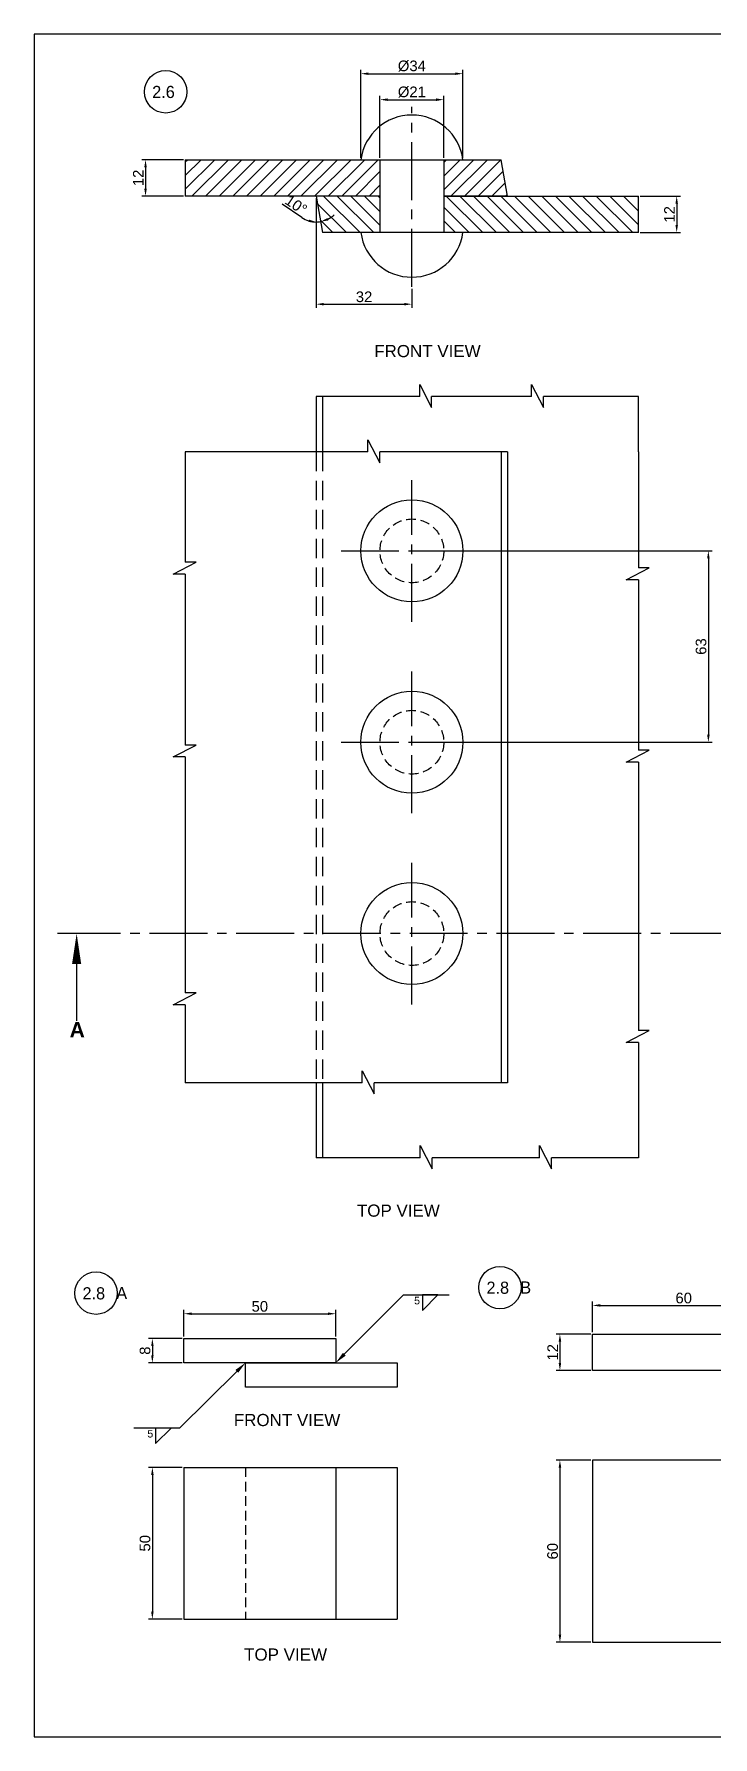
# Model space of a CAD drawing. Header units: millimetres. Extents: x 3223 to 4091, y 1443 to 2004.
# Drawn here: x 3223 to 3447, y 1443 to 2004 of the extents above; entities that cross this region are included whole.
import ezdxf
from ezdxf import colors
from ezdxf.entities.mleader import LeaderData, LeaderLine
from ezdxf.math import Vec2, Vec3

# ---------------------------------------------------------------- set-up
doc = ezdxf.new("R2010")
doc.units = ezdxf.units.MM
for name, pattern in [('CENTER2', [28.575, 19.05, -3.175, 3.175, -3.175]), ('HIDDEN', [9.525, 6.35, -3.175]), ('HIDDEN2', [4.7625, 3.175, -1.5875])]:
    doc.linetypes.add(name, pattern=pattern)
doc.styles.get("Standard").update_dxf_attribs({"font": 'arial.ttf'})
doc.dimstyles.new('ISO-25', dxfattribs={"dimtxt": 3.5, "dimasz": 2.5, "dimexe": 1.25, "dimexo": 0.625, "dimtad": 1, "dimdec": 0, "dimtxsty": 'Standard', "dimcen": 2.5, "dimclrd": 3, "dimclre": 3, "dimclrt": 3, "dimadec": 0, "dimazin": 0, "dimtfac": 1, "dimtdec": 0, "dimtmove": 0, "dimatfit": 3, "dimfxl": 1, "dimarcsym": 0})

# ---------------------------------------------------------------- blocks, each defined once
blk = doc.blocks.new('*D1')
at = {"color": 3, "lineweight": -2, "transparency": 16777216}
for p, q in [((3337.14, 1963.35), (3337.14, 1983.74)), ((3339.64, 1982.49), (3355.64, 1982.49)), ((3358.14, 1963.35), (3358.14, 1983.74))]:
    blk.add_line(p, q, dxfattribs=at)
at = {"color": 3, "transparency": 16777216}
for points in [[(3339.64, 1982.91), (3339.64, 1982.07), (3337.14, 1982.49)], [(3355.64, 1982.91), (3355.64, 1982.07), (3358.14, 1982.49)]]:
    blk.add_solid(points, dxfattribs=at)
at = {"layer": 'Defpoints', "color": 0, "transparency": 16777216}
for p in [(3358.14, 1982.49), (3337.14, 1962.73), (3358.14, 1962.73)]:
    blk.add_point(p, dxfattribs=at)
at = {"color": 3, "transparency": 16777216, "insert": (3347.64, 1985), "char_height": 3.5, "attachment_point": 5}
blk.add_mtext('%%C21', dxfattribs=at)
blk = doc.blocks.new('*D3')
at = {"color": 3, "lineweight": -2, "transparency": 16777216}
for p, q in [((3422.88, 1950.73), (3436.12, 1950.73)), ((3434.87, 1948.23), (3434.87, 1941.23)), ((3422.88, 1938.73), (3436.12, 1938.73))]:
    blk.add_line(p, q, dxfattribs=at)
at = {"color": 3, "transparency": 16777216}
for points in [[(3434.46, 1948.23), (3435.29, 1948.23), (3434.87, 1950.73)], [(3434.46, 1941.23), (3435.29, 1941.23), (3434.87, 1938.73)]]:
    blk.add_solid(points, dxfattribs=at)
at = {"layer": 'Defpoints', "color": 0, "transparency": 16777216}
for p in [(3422.26, 1950.73), (3422.26, 1938.73), (3434.87, 1938.73)]:
    blk.add_point(p, dxfattribs=at)
at = {"color": 3, "transparency": 16777216, "insert": (3432.49, 1944.73), "char_height": 3.5, "attachment_point": 5, "rotation": 90}
blk.add_mtext('12', dxfattribs=at)
blk = doc.blocks.new('*D4')
at = {"color": 3, "lineweight": -2, "transparency": 16777216}
for p, q in [((3316.14, 1950.1), (3316.14, 1913.9)), ((3347.64, 1920.25), (3347.64, 1913.9)), ((3318.64, 1915.15), (3345.14, 1915.15))]:
    blk.add_line(p, q, dxfattribs=at)
at = {"color": 3, "transparency": 16777216}
for points in [[(3318.64, 1915.56), (3318.64, 1914.73), (3316.14, 1915.15)], [(3345.14, 1915.56), (3345.14, 1914.73), (3347.64, 1915.15)]]:
    blk.add_solid(points, dxfattribs=at)
at = {"layer": 'Defpoints', "color": 0, "transparency": 16777216}
for p in [(3316.14, 1950.73), (3347.64, 1920.88), (3347.64, 1915.15)]:
    blk.add_point(p, dxfattribs=at)
at = {"color": 3, "transparency": 16777216, "insert": (3331.89, 1917.56), "char_height": 3.5, "attachment_point": 5}
blk.add_mtext('32', dxfattribs=at)
blk = doc.blocks.new('*D5')
at = {"color": 3, "lineweight": -2, "transparency": 16777216}
blk.add_line((3311.36, 1943.67), (3304.91, 1948.04), dxfattribs=at)
for start, end in [(235.8763, 270), (236.2566, 253.1283), (270, 280), (296.8717, 313.7434)]:
    blk.add_arc((3316.14, 1950.73), 8.52, start, end, dxfattribs=at)
at = {"color": 3, "transparency": 16777216}
for points in [[(3313.73, 1942.99), (3313.6, 1942.16), (3316.14, 1942.21)], [(3320.12, 1942.73), (3319.86, 1943.52), (3317.62, 1942.34)]]:
    blk.add_solid(points, dxfattribs=at)
at = {"layer": 'Defpoints', "color": 0, "transparency": 16777216}
for p in [(3316.14, 1950.73), (3316.14, 1950.73), (3317.13, 1942.27), (3316.14, 1938.34), (3318.25, 1938.73)]:
    blk.add_point(p, dxfattribs=at)
at = {"color": 3, "transparency": 16777216, "insert": (3309.49, 1947.86), "char_height": 3.5, "attachment_point": 5, "rotation": 325.8763}
blk.add_mtext('10°', dxfattribs=at)
blk = doc.blocks.new('*D6')
at = {"color": 3, "lineweight": -2, "transparency": 16777216}
for p, q in [((3348.26, 1833.92), (3446.56, 1833.92)), ((3445.31, 1831.42), (3445.31, 1773.42)), ((3348.26, 1770.92), (3446.56, 1770.92))]:
    blk.add_line(p, q, dxfattribs=at)
at = {"color": 3, "transparency": 16777216}
for points in [[(3444.89, 1831.42), (3445.73, 1831.42), (3445.31, 1833.92)], [(3444.89, 1773.42), (3445.73, 1773.42), (3445.31, 1770.92)]]:
    blk.add_solid(points, dxfattribs=at)
at = {"layer": 'Defpoints', "color": 0, "transparency": 16777216}
for p in [(3347.64, 1833.92), (3347.64, 1770.92), (3445.31, 1770.92)]:
    blk.add_point(p, dxfattribs=at)
at = {"color": 3, "transparency": 16777216, "insert": (3442.9, 1802.42), "char_height": 3.5, "attachment_point": 5, "rotation": 90}
blk.add_mtext('63', dxfattribs=at)
blk = doc.blocks.new('*D11')
at = {"color": 3, "lineweight": -2, "transparency": 16777216}
for p, q in [((3330.84, 1963.35), (3330.84, 1992.3)), ((3333.34, 1991.05), (3361.94, 1991.05)), ((3364.44, 1963.35), (3364.44, 1992.3))]:
    blk.add_line(p, q, dxfattribs=at)
at = {"color": 3, "transparency": 16777216}
for points in [[(3333.34, 1991.46), (3333.34, 1990.63), (3330.84, 1991.05)], [(3361.94, 1991.46), (3361.94, 1990.63), (3364.44, 1991.05)]]:
    blk.add_solid(points, dxfattribs=at)
at = {"layer": 'Defpoints', "color": 0, "transparency": 16777216}
for p in [(3364.44, 1991.05), (3330.84, 1962.73), (3364.44, 1962.73)]:
    blk.add_point(p, dxfattribs=at)
at = {"color": 3, "transparency": 16777216, "insert": (3347.64, 1993.56), "char_height": 3.5, "attachment_point": 5}
blk.add_mtext('%%C34', dxfattribs=at)
blk = doc.blocks.new('*D13')
at = {"color": 3, "lineweight": -2, "transparency": 16777216}
for p, q in [((3272.39, 1962.73), (3258.66, 1962.73)), ((3259.91, 1960.23), (3259.91, 1953.23)), ((3272.39, 1950.73), (3258.66, 1950.73))]:
    blk.add_line(p, q, dxfattribs=at)
at = {"color": 3, "transparency": 16777216}
for points in [[(3259.49, 1960.23), (3260.32, 1960.23), (3259.91, 1962.73)], [(3259.49, 1953.23), (3260.32, 1953.23), (3259.91, 1950.73)]]:
    blk.add_solid(points, dxfattribs=at)
at = {"layer": 'Defpoints', "color": 0, "transparency": 16777216}
for p in [(3273.01, 1962.73), (3259.91, 1950.73), (3273.01, 1950.73)]:
    blk.add_point(p, dxfattribs=at)
at = {"color": 3, "transparency": 16777216, "insert": (3257.53, 1956.73), "char_height": 3.5, "attachment_point": 5, "rotation": 90}
blk.add_mtext('12', dxfattribs=at)
blk = doc.blocks.new('*D20')
at = {"color": 3, "lineweight": -2, "transparency": 16777216}
for p, q in [((3271.93, 1532.15), (3260.91, 1532.15)), ((3262.16, 1529.65), (3262.16, 1484.65)), ((3271.93, 1482.15), (3260.91, 1482.15))]:
    blk.add_line(p, q, dxfattribs=at)
at = {"color": 3, "transparency": 16777216}
for points in [[(3261.75, 1529.65), (3262.58, 1529.65), (3262.16, 1532.15)], [(3261.75, 1484.65), (3262.58, 1484.65), (3262.16, 1482.15)]]:
    blk.add_solid(points, dxfattribs=at)
at = {"layer": 'Defpoints', "color": 0, "transparency": 16777216}
for p in [(3272.56, 1532.15), (3262.16, 1482.15), (3272.56, 1482.15)]:
    blk.add_point(p, dxfattribs=at)
at = {"color": 3, "transparency": 16777216, "insert": (3259.75, 1507.15), "char_height": 3.5, "attachment_point": 5, "rotation": 90}
blk.add_mtext('50', dxfattribs=at)
blk = doc.blocks.new('*D21')
at = {"color": 3, "lineweight": -2, "transparency": 16777216}
for p, q in [((3271.93, 1574.57), (3260.91, 1574.57)), ((3262.16, 1572.07), (3262.16, 1569.07)), ((3271.93, 1566.57), (3260.91, 1566.57))]:
    blk.add_line(p, q, dxfattribs=at)
at = {"color": 3, "transparency": 16777216}
for points in [[(3261.75, 1572.07), (3262.58, 1572.07), (3262.16, 1574.57)], [(3261.75, 1569.07), (3262.58, 1569.07), (3262.16, 1566.57)]]:
    blk.add_solid(points, dxfattribs=at)
at = {"layer": 'Defpoints', "color": 0, "transparency": 16777216}
for p in [(3272.56, 1574.57), (3262.16, 1566.57), (3272.56, 1566.57)]:
    blk.add_point(p, dxfattribs=at)
at = {"color": 3, "transparency": 16777216, "insert": (3259.75, 1570.57), "char_height": 3.5, "attachment_point": 5, "rotation": 90}
blk.add_mtext('8', dxfattribs=at)
blk = doc.blocks.new('*D22')
at = {"color": 3, "lineweight": -2, "transparency": 16777216}
for p, q in [((3272.56, 1575.2), (3272.56, 1583.98)), ((3275.06, 1582.73), (3320.06, 1582.73)), ((3322.56, 1575.2), (3322.56, 1583.98))]:
    blk.add_line(p, q, dxfattribs=at)
at = {"color": 3, "transparency": 16777216}
for points in [[(3275.06, 1583.15), (3275.06, 1582.32), (3272.56, 1582.73)], [(3320.06, 1583.15), (3320.06, 1582.32), (3322.56, 1582.73)]]:
    blk.add_solid(points, dxfattribs=at)
at = {"layer": 'Defpoints', "color": 0, "transparency": 16777216}
for p in [(3322.56, 1582.73), (3272.56, 1574.57), (3322.56, 1574.57)]:
    blk.add_point(p, dxfattribs=at)
at = {"color": 3, "transparency": 16777216, "insert": (3297.56, 1585.14), "char_height": 3.5, "attachment_point": 5}
blk.add_mtext('50', dxfattribs=at)
blk = doc.blocks.new('*D23')
at = {"color": 3, "lineweight": -2, "transparency": 16777216}
for p, q in [((3407.18, 1576.66), (3407.18, 1586.72)), ((3409.68, 1585.47), (3464.68, 1585.47)), ((3467.18, 1576.66), (3467.18, 1586.72))]:
    blk.add_line(p, q, dxfattribs=at)
at = {"color": 3, "transparency": 16777216}
for points in [[(3409.68, 1585.89), (3409.68, 1585.06), (3407.18, 1585.47)], [(3464.68, 1585.89), (3464.68, 1585.06), (3467.18, 1585.47)]]:
    blk.add_solid(points, dxfattribs=at)
at = {"layer": 'Defpoints', "color": 0, "transparency": 16777216}
for p in [(3467.18, 1585.47), (3407.18, 1576.03), (3467.18, 1576.03)]:
    blk.add_point(p, dxfattribs=at)
at = {"color": 3, "transparency": 16777216, "insert": (3437.18, 1587.89), "char_height": 3.5, "attachment_point": 5}
blk.add_mtext('60', dxfattribs=at)
blk = doc.blocks.new('*D24')
at = {"color": 3, "lineweight": -2, "transparency": 16777216}
for p, q in [((3406.55, 1576.03), (3395.16, 1576.03)), ((3396.41, 1573.53), (3396.41, 1566.53)), ((3406.55, 1564.03), (3395.16, 1564.03))]:
    blk.add_line(p, q, dxfattribs=at)
at = {"color": 3, "transparency": 16777216}
for points in [[(3395.99, 1573.53), (3396.83, 1573.53), (3396.41, 1576.03)], [(3395.99, 1566.53), (3396.83, 1566.53), (3396.41, 1564.03)]]:
    blk.add_solid(points, dxfattribs=at)
at = {"layer": 'Defpoints', "color": 0, "transparency": 16777216}
for p in [(3407.18, 1576.03), (3396.41, 1564.03), (3407.18, 1564.03)]:
    blk.add_point(p, dxfattribs=at)
at = {"color": 3, "transparency": 16777216, "insert": (3394.03, 1570.03), "char_height": 3.5, "attachment_point": 5, "rotation": 90}
blk.add_mtext('12', dxfattribs=at)
blk = doc.blocks.new('*D25')
at = {"color": 3, "lineweight": -2, "transparency": 16777216}
for p, q in [((3406.55, 1534.54), (3395.16, 1534.54)), ((3396.41, 1532.04), (3396.41, 1477.04)), ((3406.55, 1474.54), (3395.16, 1474.54))]:
    blk.add_line(p, q, dxfattribs=at)
at = {"color": 3, "transparency": 16777216}
for points in [[(3395.99, 1532.04), (3396.83, 1532.04), (3396.41, 1534.54)], [(3395.99, 1477.04), (3396.83, 1477.04), (3396.41, 1474.54)]]:
    blk.add_solid(points, dxfattribs=at)
at = {"layer": 'Defpoints', "color": 0, "transparency": 16777216}
for p in [(3407.18, 1534.54), (3396.41, 1474.54), (3407.18, 1474.54)]:
    blk.add_point(p, dxfattribs=at)
at = {"color": 3, "transparency": 16777216, "insert": (3394, 1504.54), "char_height": 3.5, "attachment_point": 5, "rotation": 90}
blk.add_mtext('60', dxfattribs=at)

msp = doc.modelspace()

# ---------------------------------------------------------------- hatches: boundary and pattern name
h = msp.add_hatch()
h.set_pattern_fill('ANSI31', color=3)
h.set_pattern_definition([(45, (5.615, 68.601), (-2.245064, 2.245064), [])])
h.paths.add_polyline_path([(3337.14, 1950.73), (3337.14, 1962.73), (3273.01, 1962.73), (3273.01, 1950.73)])
h.paths.add_polyline_path([(3379.14, 1950.73), (3377.02, 1962.73), (3358.14, 1962.73), (3358.14, 1950.73)])
h = msp.add_hatch()
h.set_pattern_fill('ANSI31', color=3, angle=90)
h.set_pattern_definition([(135, (5.615, 68.601), (-2.245064, -2.245064), [])])
h.paths.add_polyline_path([(3337.14, 1938.73), (3337.14, 1950.73), (3316.14, 1950.73), (3318.25, 1938.73)])
h.paths.add_polyline_path([(3358.14, 1950.73), (3358.14, 1938.73), (3422.26, 1938.73), (3422.26, 1950.73)])

# ---------------------------------------------------------------- linework, layer by layer
for p, q in [((4091.16, 2004.1), (3223.18, 2004.1)), ((3223.18, 2004.1), (3223.18, 1443.38)), ((3273.01, 1962.73), (3377.02, 1962.73)), ((3273.01, 1962.73), (3273.01, 1950.73)), ((3337.14, 1962.73), (3337.14, 1950.73)), ((3358.14, 1962.73), (3358.14, 1950.73)), ((3379.14, 1950.73), (3377.02, 1962.73)), ((3337.14, 1950.73), (3273.01, 1950.73)), ((3316.14, 1950.73), (3318.25, 1938.73)), ((3337.14, 1950.73), (3337.14, 1938.73)), ((3379.14, 1950.73), (3358.14, 1950.73)), ((3358.14, 1950.73), (3358.14, 1938.73)), ((3358.14, 1950.73), (3422.26, 1950.73)), ((3422.26, 1938.73), (3422.26, 1950.73)), ((3422.26, 1938.73), (3318.25, 1938.73)), ((3316.14, 1884.75), (3316.14, 1866.5)), ((3350.23, 1884.75), (3316.14, 1884.75)), ((3318.25, 1884.75), (3318.25, 1866.5)), ((3350.23, 1884.75), (3350.23, 1888.75)), ((3350.23, 1888.75), (3354.16, 1881.15)), ((3354.16, 1881.15), (3354.16, 1884.75)), ((3387.08, 1884.75), (3354.16, 1884.75)), ((3387.08, 1884.75), (3387.08, 1888.75)), ((3387.08, 1888.75), (3391.01, 1881.15)), ((3422.26, 1884.75), (3391.01, 1884.75)), ((3391.01, 1881.15), (3391.01, 1884.75)), ((3422.26, 1866.5), (3422.26, 1884.75)), ((3333.14, 1866.5), (3333.14, 1870.5)), ((3333.14, 1870.5), (3337.07, 1862.91)), ((3273.01, 1866.5), (3273.01, 1830.18)), ((3333.14, 1866.5), (3273.01, 1866.5)), ((3379.14, 1866.5), (3337.07, 1866.5)), ((3337.07, 1862.91), (3337.07, 1866.5)), ((3377.02, 1866.5), (3377.02, 1658.72)), ((3379.14, 1866.5), (3379.14, 1658.72)), ((3422.26, 1866.5), (3422.26, 1828.35)), ((3269.01, 1826.25), (3276.61, 1830.18)), ((3276.61, 1830.18), (3273.01, 1830.18)), ((3418.26, 1824.42), (3425.86, 1828.35)), ((3425.86, 1828.35), (3422.26, 1828.35)), ((3273.01, 1826.25), (3269.01, 1826.25)), ((3273.01, 1826.25), (3273.01, 1770)), ((3422.26, 1824.42), (3418.26, 1824.42)), ((3422.26, 1824.42), (3422.26, 1768.32)), ((3269.01, 1766.07), (3276.61, 1770)), ((3276.61, 1770), (3273.01, 1770)), ((3418.26, 1764.39), (3425.86, 1768.32)), ((3425.86, 1768.32), (3422.26, 1768.32)), ((3273.01, 1766.07), (3269.01, 1766.07)), ((3273.01, 1766.07), (3273.01, 1688.39)), ((3422.26, 1764.39), (3418.26, 1764.39)), ((3422.26, 1764.39), (3422.26, 1676.01)), ((3269.01, 1684.46), (3276.61, 1688.39)), ((3276.61, 1688.39), (3273.01, 1688.39)), ((3273.01, 1684.46), (3269.01, 1684.46)), ((3273.01, 1684.46), (3273.01, 1658.72)), ((3418.26, 1672.08), (3425.86, 1676.01)), ((3422.26, 1672.08), (3418.26, 1672.08)), ((3425.86, 1676.01), (3422.26, 1676.01)), ((3422.26, 1672.08), (3422.26, 1634.09)), ((3331.27, 1658.72), (3331.27, 1662.72)), ((3331.27, 1662.72), (3335.2, 1655.12)), ((3331.27, 1658.72), (3273.01, 1658.72)), ((3316.14, 1658.72), (3316.14, 1634.09)), ((3318.25, 1658.72), (3318.25, 1634.09)), ((3379.14, 1658.72), (3335.2, 1658.72)), ((3335.2, 1655.12), (3335.2, 1658.72)), ((3350.4, 1634.09), (3350.4, 1638.09)), ((3350.4, 1638.09), (3354.33, 1630.5)), ((3389.67, 1634.09), (3389.67, 1638.09)), ((3389.67, 1638.09), (3393.6, 1630.5)), ((3350.4, 1634.09), (3316.14, 1634.09)), ((3354.33, 1630.5), (3354.33, 1634.09)), ((3389.67, 1634.09), (3354.33, 1634.09)), ((3422.26, 1634.09), (3393.6, 1634.09)), ((3393.6, 1630.5), (3393.6, 1634.09)), ((3407.18, 1576.03), (3467.18, 1576.03)), ((3407.18, 1564.03), (3407.18, 1576.03)), ((3272.56, 1574.57), (3322.56, 1574.57)), ((3272.56, 1566.57), (3272.56, 1574.57)), ((3322.56, 1574.57), (3322.56, 1566.57)), ((3322.56, 1566.57), (3272.56, 1566.57)), ((3292.82, 1566.57), (3342.82, 1566.57)), ((3292.82, 1558.57), (3292.82, 1566.57)), ((3342.82, 1566.57), (3342.82, 1558.57)), ((3467.18, 1564.03), (3407.18, 1564.03)), ((3342.82, 1558.57), (3292.82, 1558.57)), ((3272.56, 1532.15), (3272.56, 1482.15)), ((3272.56, 1532.15), (3342.82, 1532.15)), ((3322.56, 1532.15), (3322.56, 1482.15)), ((3342.82, 1532.15), (3342.82, 1482.15)), ((3407.18, 1534.54), (3407.18, 1474.54)), ((3527.18, 1534.54), (3407.18, 1534.54)), ((3272.56, 1482.15), (3342.82, 1482.15)), ((3407.18, 1474.54), (3527.18, 1474.54)), ((3223.18, 1443.38), (4091.16, 1443.38))]:
    msp.add_line(p, q)
at = {"linetype": 'CENTER2'}
for p, q in [((3347.64, 1920.88), (3347.64, 1980.17)), ((3347.64, 1810.6), (3347.64, 1857.24)), ((3324.32, 1833.92), (3370.96, 1833.92)), ((3347.64, 1747.6), (3347.64, 1794.24)), ((3324.32, 1770.92), (3370.96, 1770.92)), ((3347.64, 1684.6), (3347.64, 1731.24))]:
    msp.add_line(p, q, dxfattribs=at)
at = {"linetype": 'HIDDEN'}
for p, q in [((3316.14, 1866.5), (3316.14, 1658.72)), ((3318.25, 1866.5), (3318.25, 1658.72))]:
    msp.add_line(p, q, dxfattribs=at)
at = {"color": 6, "lineweight": 30}
msp.add_line((3243.54, 1707.92), (3230.88, 1707.92), dxfattribs=at)
at = {"color": 6, "linetype": 'CENTER2'}
msp.add_line((3451.73, 1707.92), (3243.54, 1707.92), dxfattribs=at)
at = {"color": 6}
msp.add_line((3237.21, 1697.92), (3237.21, 1679.2), dxfattribs=at)
at = {"color": 3}
for p, q in [((3356.18, 1588.93), (3351.1, 1588.93)), ((3351.1, 1588.93), (3351.1, 1583.84)), ((3351.1, 1583.84), (3356.18, 1588.93)), ((3268.31, 1545.1), (3263.22, 1545.1)), ((3263.22, 1545.1), (3263.22, 1540.01)), ((3263.22, 1540.01), (3268.31, 1545.1))]:
    msp.add_line(p, q, dxfattribs=at)
at = {"linetype": 'HIDDEN2'}
msp.add_line((3292.82, 1532.15), (3292.82, 1482.15), dxfattribs=at)
at = {"color": 6}
msp.add_lwpolyline([(3237.21, 1707.92, 0, 3, 0), (3237.21, 1697.92, 3, 3, 0)], format="xyseb", dxfattribs=at)
for centre, radius in [((3266.54, 1985.09), 7), ((3347.64, 1833.92), 16.8), ((3347.64, 1770.92), 16.8), ((3347.64, 1707.92), 16.8), ((3376.66, 1591.34), 7), ((3243.6, 1589.51), 7)]:
    msp.add_circle(centre, radius)
at = {"linetype": 'HIDDEN2'}
for centre in [(3347.64, 1833.92), (3347.64, 1770.92), (3347.64, 1707.92)]:
    msp.add_circle(centre, 10.5, dxfattribs=at)
for centre, start, end in [((3347.64, 1960.48), 7.6281, 172.3719), ((3347.64, 1940.98), 187.6281, 352.3719)]:
    msp.add_arc(centre, 16.95, start, end)

# ---------------------------------------------------------------- texts
at = {"attachment_point": 1}
for s, width, insert, char_height in [('\\pxqd;{\\Famgdtans|c0;2.6}', 9.0881, (3262.1, 1987.04), 4), ('FRONT VIEW', 58.961, (3335.23, 1901.71), 4), ('TOP VIEW', 58.961, (3329.53, 1618.69), 4), ('\\pxqd;{\\Famgdtans|c0;2.8}', 9.0881, (3372.22, 1593.3), 4), ('\\pxqd;{\\Famgdtans|c0;B}', 6.0293, (3383.36, 1593.37), 4), ('\\pxqd;{\\Famgdtans|c0;2.8}', 9.0881, (3239.15, 1591.46), 4), ('\\pxqd;{\\Famgdtans|c0;A}', 6.0293, (3250.29, 1591.54), 4), ('{\\C3;5}', 2.1858, (3348.38, 1588.31), 2.5), ('FRONT VIEW', 58.961, (3288.99, 1549.74), 4), ('{\\C3;5}', 2.1858, (3260.51, 1544.48), 2.5), ('TOP VIEW', 58.961, (3292.38, 1472.51), 4)]:
    msp.add_mtext_dynamic_manual_height_columns(s, width=width, gutter_width=12.5, heights=[0], dxfattribs=dict(at, insert=insert, char_height=char_height))
at = {"color": 6, "insert": (3234.89, 1678.74), "char_height": 5, "attachment_point": 1}
msp.add_mtext_dynamic_manual_height_columns('{\\fArial|b1|i0|c0|p34;A}', width=6.1635, gutter_width=12.5, heights=[0], dxfattribs=at)

# ---------------------------------------------------------------- dimensions: what is measured, and where the dimension line sits
for base, p1, p2, picture, middle in [((3364.44, 1991.05), (3330.84, 1962.73), (3364.44, 1962.73), '*D11', (3347.64, 1993.56)), ((3358.14, 1982.49), (3337.14, 1962.73), (3358.14, 1962.73), '*D1', (3347.64, 1985))]:
    dim = msp.add_linear_dim(base=base, p1=p1, p2=p2, text='%%C<>', dimstyle='ISO-25')
    dim.commit()
    dim.dimension.update_dxf_attribs({"geometry": picture, "text_midpoint": middle})
for base, p1, p2, picture, middle in [((3259.91, 1950.73), (3273.01, 1962.73), (3273.01, 1950.73), '*D13', (3257.53, 1956.73)), ((3434.87, 1938.73), (3422.26, 1950.73), (3422.26, 1938.73), '*D3', (3432.49, 1944.73)), ((3445.31, 1770.92), (3347.64, 1833.92), (3347.64, 1770.92), '*D6', (3442.9, 1802.42)), ((3396.41, 1564.03), (3407.18, 1576.03), (3407.18, 1564.03), '*D24', (3394.03, 1570.03)), ((3262.16, 1566.57), (3272.56, 1574.57), (3272.56, 1566.57), '*D21', (3259.75, 1570.57)), ((3262.16, 1482.15), (3272.56, 1532.15), (3272.56, 1482.15), '*D20', (3259.75, 1507.15)), ((3396.41, 1474.54), (3407.18, 1534.54), (3407.18, 1474.54), '*D25', (3394, 1504.54))]:
    dim = msp.add_linear_dim(base=base, p1=p1, p2=p2, angle=90, dimstyle='ISO-25')
    dim.commit()
    dim.dimension.update_dxf_attribs({"geometry": picture, "text_midpoint": middle})
dim = msp.add_angular_dim_2l(base=(3317.13, 1942.27), line1=((3316.14, 1950.73), (3316.14, 1938.34)), line2=((3316.14, 1950.73), (3318.25, 1938.73)), dimstyle='ISO-25')
dim.commit()
dim.dimension.update_dxf_attribs({"geometry": '*D5', "text_midpoint": (3309.49, 1947.86)})
for base, p1, p2, picture, middle in [((3347.63683903, 1915.14722546), (3316.13683903, 1950.72823913), (3347.63683903, 1920.87986644), '*D4', (3331.88683903, 1917.56042464)), ((3322.56, 1582.73), (3272.56, 1574.57), (3322.56, 1574.57), '*D22', (3297.56, 1585.14)), ((3467.18, 1585.47), (3407.18, 1576.03), (3467.18, 1576.03), '*D23', (3437.18, 1587.89))]:
    dim = msp.add_linear_dim(base=base, p1=p1, p2=p2, dimstyle='ISO-25')
    dim.commit()
    dim.dimension.update_dxf_attribs({"geometry": picture, "text_midpoint": middle})

# ---------------------------------------------------------------- leaders
at = {"color": 3}
ml = msp.add_multileader_mtext('Standard', dxfattribs=at)
ml.set_content('', color=3)
ml.set_leader_properties(color=3)
ml.build(insert=Vec2(0, 0))
ml.multileader.update_dxf_attribs({"dogleg_length": 15})
ctx = ml.context
ctx.base_point, ctx.plane_origin = Vec3(3359.92, 1588.93), Vec3(3322.56, 1566.57)
notes = []
notes.append((ctx, [(0, (1, 1, 0), (3344.92, 1588.93), (1, 0), 15, [(0, [(3322.56, 1566.57)], 0, [])])]))
ctx.mtext.insert, ctx.mtext.flow_direction = Vec3(3361.92, 1590.93), 5
ml = msp.add_multileader_mtext('Standard')
ml.set_content('', color=3)
ml.set_leader_properties(color=3)
ml.build(insert=Vec2(0, 0))
ml.multileader.update_dxf_attribs({"dogleg_length": 15})
ctx = ml.context
ctx.base_point, ctx.plane_origin = Vec3(3252.05, 1545.1), Vec3(3292.82, 1566.57)
ctx.text_align_type = 2
notes.append((ctx, [(0, (1, 1, 0), (3271.05, 1545.1), (-1, 0), 15, [(0, [(3292.82, 1566.57)], 0, [])])]))
ctx.mtext.insert, ctx.mtext.alignment, ctx.mtext.flow_direction = Vec3(3254.05, 1547.1), 3, 5
for ctx, leaders in notes:
    for number, flags, end, landing, length, lines in leaders:
        leader = LeaderData()
        leader.index, (leader.has_last_leader_line, leader.has_dogleg_vector, leader.attachment_direction) = number, flags
        leader.last_leader_point, leader.dogleg_vector, leader.dogleg_length = Vec3(end), Vec3(landing), length
        for number, points, colour, breaks in lines:
            line = LeaderLine()
            line.index, line.vertices, line.color, line.breaks = number, Vec3.list(points), colors.encode_raw_color(colour), breaks
            leader.lines.append(line)
        ctx.leaders.append(leader)

doc.saveas('drawing.dxf')
